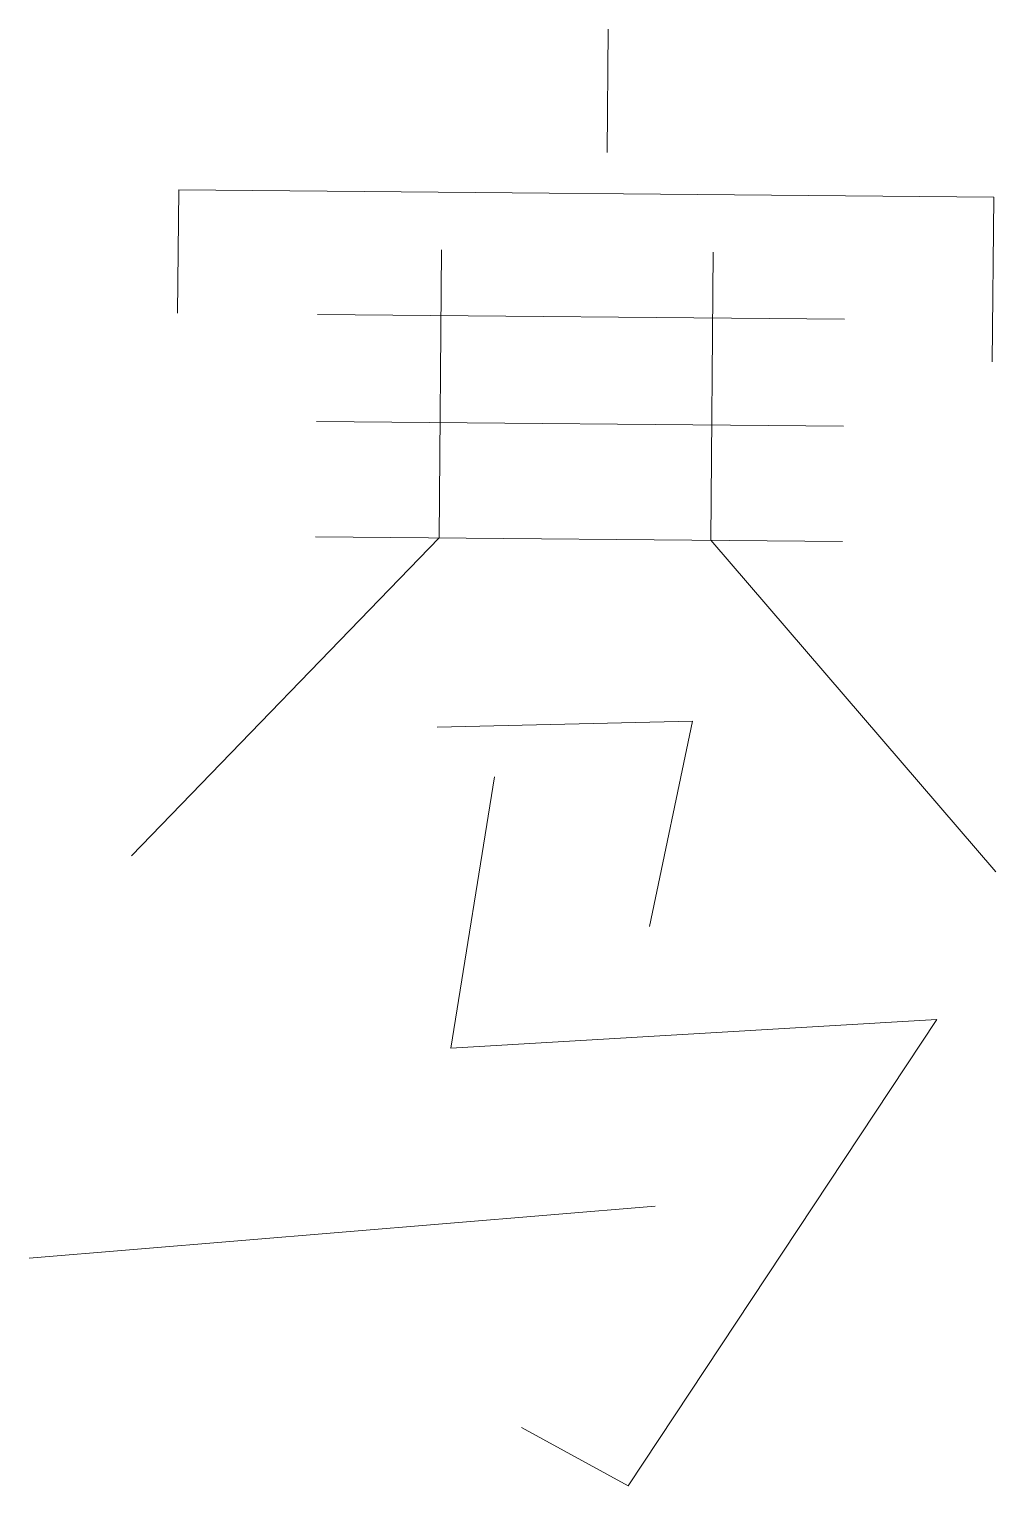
# Model space of a CAD drawing. Header units: millimetres. Extents: x 478 to 609, y 375 to 571.
import ezdxf

# ---------------------------------------------------------------- set-up
doc = ezdxf.new("R2010")
doc.units = ezdxf.units.MM

msp = doc.modelspace()

# ---------------------------------------------------------------- linework, layer by layer
at = {"color": 7, "lineweight": 20}
for p, q in [((556.37, 571.49), (556.22, 554.87)), ((498.53, 549.85), (498.38, 533.24)), ((498.53, 549.85), (608.28, 548.87)), ((608.28, 548.87), (608.08, 526.72)), ((533.93, 541.78), (533.59, 503.02)), ((570.52, 541.46), (570.17, 502.69)), ((517.22, 533.07), (588.17, 532.44)), ((517.1, 518.68), (588.04, 518.04)), ((533.59, 503.02), (492.18, 460.2)), ((516.96, 503.17), (587.91, 502.54)), ((570.17, 502.69), (608.57, 458.05)), ((533.36, 477.55), (567.73, 478.35)), ((567.73, 478.35), (561.94, 450.71)), ((541.06, 470.84), (535.19, 434.34)), ((535.19, 434.34), (600.63, 438.18)), ((600.63, 438.18), (559.05, 375.42)), ((478.39, 406.05), (562.71, 413.05)), ((559.05, 375.42), (544.71, 383.3))]:
    msp.add_line(p, q, dxfattribs=at)

doc.saveas('drawing.dxf')
